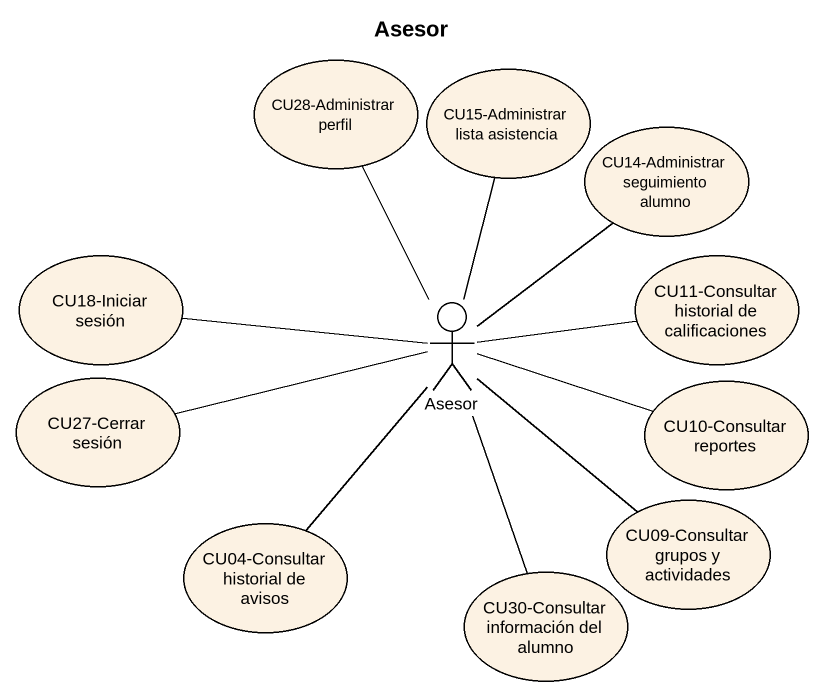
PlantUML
@startuml
title Asesor
usecase "CU28-Administrar perfil" as CU28_Administrar_perfil
usecase "CU15-Administrar lista asistencia" as CU15_Administrar_lista
usecase "CU14-Administrar seguimiento alumno" as CU14_Administrar
usecase "CU18-Iniciar sesión" as CU18_Iniciar_sesión
usecase "CU11-Consultar historial de calificaciones" as CU11_Consultar_historial_de
actor Asesor
usecase "CU27-Cerrar sesión" as CU27_Cerrar_sesión
usecase "CU10-Consultar reportes" as CU10_Consultar_reportes
usecase "CU04-Consultar historial de avisos" as CU04_Consultar_historial_de
usecase "CU09-Consultar grupos y actividades" as CU09_Consultar_grupos_y
usecase "CU30-Consultar información del alumno" as CU30_Consultar_información
CU28_Administrar_perfil -- Asesor
CU15_Administrar_lista -- Asesor
CU14_Administrar -- Asesor
CU18_Iniciar_sesión -right- Asesor
CU11_Consultar_historial_de -left- Asesor
CU27_Cerrar_sesión -right- Asesor
CU10_Consultar_reportes -left- Asesor
CU04_Consultar_historial_de -up- Asesor
CU09_Consultar_grupos_y -up- Asesor
CU30_Consultar_información -up- Asesor
@enduml
